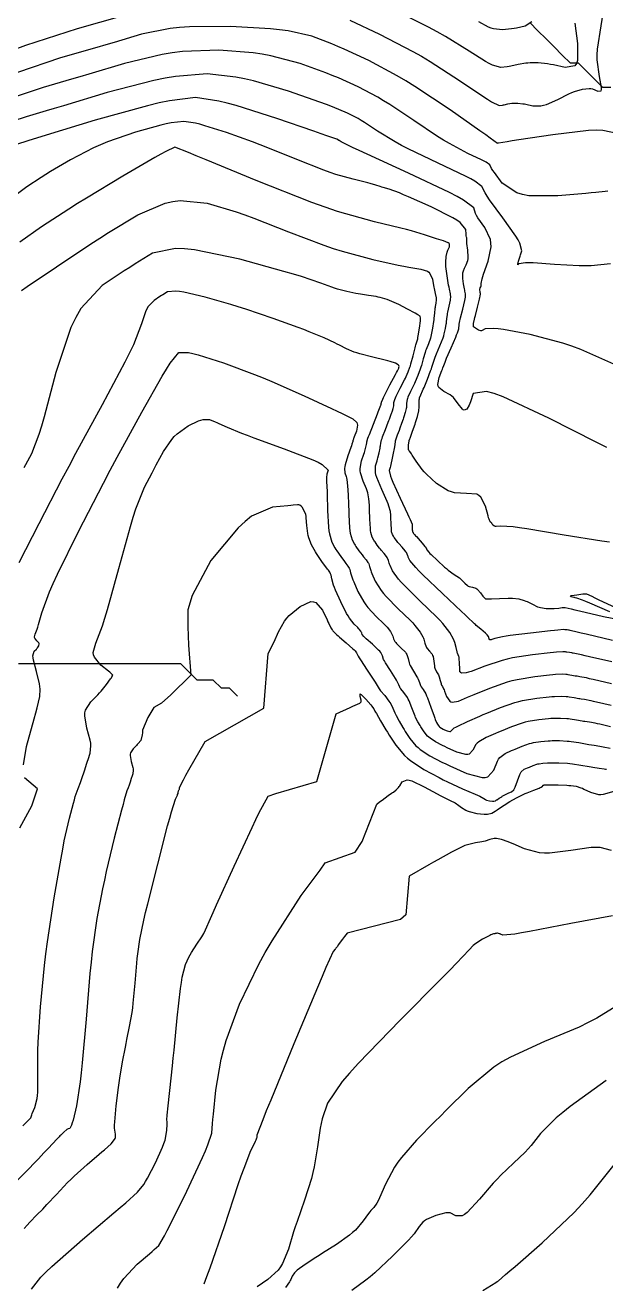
# Model space of a CAD drawing. Header units: metres. Extents: x 837475 to 838479, y 1189012 to 1191015.
# Drawn here: x 837881.8 to 837953.3, y 1190619.5 to 1190774.6 of the extents above; entities that cross this region are included whole.
import ezdxf

# ---------------------------------------------------------------- set-up
doc = ezdxf.new("R2010")
doc.units = ezdxf.units.M
doc.header["$LTSCALE"] = 0.3
for name, color, linetype in [('COTAS 10', 1, 'Continuous'), ('COTAS INT', 252, 'Continuous'), ('DRENAJE', 5, 'Continuous')]:
    doc.layers.add(name, color=color, linetype=linetype)

msp = doc.modelspace()

# ---------------------------------------------------------------- linework, layer by layer
at = {"layer": 'COTAS 10'}
for points, elevation in [([(837954.939, 1190761.212), (837952.965, 1190761.619), (837952.141, 1190761.628), (837951.197, 1190761.591), (837946.79, 1190761.083), (837942.607, 1190760.435), (837941.804, 1190760.311), (837941.157, 1190760.21), (837940.104, 1190760.045), (837940.066, 1190760.036), (837940.058, 1190760.034), (837940.037, 1190760.027), (837940.03, 1190760.024), (837940.028, 1190760.023), (837940.022, 1190760.023), (837940.017, 1190760.024), (837940.015, 1190760.024), (837940.012, 1190760.025), (837940.009, 1190760.025), (837940.006, 1190760.024), (837940.003, 1190760.024), (837940.001, 1190760.023), (837939.101, 1190760.654), (837938.534, 1190761.052), (837937.83, 1190761.546), (837934.138, 1190764.137), (837929.813, 1190767.032), (837928.708, 1190767.718), (837927.644, 1190768.354), (837924.139, 1190770.232), (837921.088, 1190771.632), (837920.31, 1190771.966), (837919.561, 1190772.277), (837917.101, 1190773.207), (837914.186, 1190773.865), (837913.151, 1190774.004), (837912.017, 1190774.125), (837907.101, 1190774.406), (837902.039, 1190774.359), (837900.813, 1190774.272), (837899.664, 1190774.153), (837896.152, 1190773.458), (837892.785, 1190772.461), (837891.728, 1190772.152), (837890.617, 1190771.829), (837886.152, 1190770.541), (837880.852, 1190768.758)], 1680), ([(837953.795, 1190710.905), (837952.829, 1190711.017), (837948.189, 1190711.753), (837943.615, 1190712.532), (837942.689, 1190712.671), (837941.912, 1190712.778), (837940.338, 1190712.886), (837939.828, 1190712.839), (837939.722, 1190712.847), (837939.63, 1190712.864), (837939.426, 1190713.003), (837939.328, 1190713.171), (837939.304, 1190713.206), (837939.282, 1190713.237), (837939.211, 1190713.308), (837939.151, 1190713.348), (837939.119, 1190713.37), (837939.064, 1190713.41), (837938.949, 1190713.728), (837938.895, 1190713.914), (837938.832, 1190714.142), (837938.527, 1190715.323), (837937.942, 1190716.454), (837937.703, 1190716.652), (837937.431, 1190716.799), (837936.167, 1190716.911), (837934.702, 1190716.969), (837934.302, 1190717.082), (837933.905, 1190717.236), (837932.491, 1190718.144), (837931.254, 1190719.278), (837930.967, 1190719.575), (837930.705, 1190719.866), (837929.96, 1190720.855), (837929.481, 1190721.62), (837929.386, 1190721.768), (837929.307, 1190721.889), (837929.157, 1190722.099), (837929.113, 1190722.132), (837929.101, 1190722.143), (837929.088, 1190722.153), (837929.045, 1190722.197), (837929.018, 1190722.318), (837929.016, 1190722.379), (837929.017, 1190722.45), (837929.039, 1190722.805), (837929.075, 1190723.161), (837929.083, 1190723.233), (837929.091, 1190723.295), (837929.116, 1190723.421), (837929.186, 1190723.612), (837929.224, 1190723.714), (837929.269, 1190723.838), (837929.495, 1190724.461), (837929.759, 1190725.217), (837929.828, 1190725.425), (837929.895, 1190725.631), (837930.12, 1190726.37), (837930.284, 1190727.06), (837930.312, 1190727.235), (837930.333, 1190727.403), (837930.346, 1190727.956), (837930.351, 1190728.43), (837930.367, 1190728.55), (837930.39, 1190728.664), (837930.525, 1190729.034), (837930.759, 1190729.534), (837930.844, 1190729.73), (837930.938, 1190729.952), (837931.349, 1190730.961), (837931.749, 1190731.998), (837931.836, 1190732.236), (837931.912, 1190732.454), (837932.102, 1190733.067), (837932.295, 1190733.666), (837932.374, 1190733.875), (837932.463, 1190734.103), (837932.876, 1190735.085), (837933.281, 1190736.084), (837933.365, 1190736.323), (837933.437, 1190736.546), (837933.598, 1190737.219), (837933.67, 1190737.751), (837933.687, 1190737.886), (837933.702, 1190738.015), (837933.746, 1190738.439), (837933.814, 1190738.909), (837933.845, 1190739.068), (837933.881, 1190739.239), (837934.052, 1190739.962), (837934.197, 1190740.687), (837934.216, 1190740.86), (837934.225, 1190741.02), (837934.182, 1190741.498), (837934.057, 1190742.076), (837934.015, 1190742.299), (837933.969, 1190742.55), (837933.778, 1190743.683), (837933.629, 1190744.849), (837933.611, 1190745.12), (837933.602, 1190745.368), (837933.65, 1190746.079), (837933.783, 1190746.604), (837933.826, 1190746.735), (837933.873, 1190746.861), (837934.066, 1190747.264), (837934.082, 1190747.598), (837934.017, 1190747.68), (837933.921, 1190747.758), (837933.325, 1190748.001), (837932.484, 1190748.248), (837932.234, 1190748.329), (837931.977, 1190748.415), (837930.986, 1190748.769), (837929.41, 1190749.245), (837928.784, 1190749.409), (837928.075, 1190749.586), (837924.83, 1190750.338), (837920.294, 1190751.633), (837918.772, 1190752.152), (837917.135, 1190752.741), (837910.259, 1190755.447), (837904.084, 1190757.999), (837902.888, 1190758.491), (837901.916, 1190758.889), (837900.259, 1190759.552), (837899.15, 1190759.037), (837898.523, 1190758.693), (837897.756, 1190758.262), (837893.831, 1190755.979), (837889.359, 1190753.287), (837888.247, 1190752.598), (837887.19, 1190751.933), (837883.831, 1190749.738), (837881.139, 1190747.832)], 1690), ([(837881.511, 1190639.004), (837881.9, 1190639.363), (837882.507, 1190639.982), (837882.57, 1190640.235), (837882.615, 1190640.361), (837882.672, 1190640.513), (837882.978, 1190641.267), (837883.268, 1190642.379), (837883.315, 1190642.756), (837883.348, 1190643.164), (837883.348, 1190644.885), (837883.345, 1190647.399), (837883.376, 1190648.305), (837883.421, 1190649.303), (837883.7, 1190653.667), (837884.179, 1190658.742), (837884.351, 1190660.188), (837884.54, 1190661.652), (837885.361, 1190667.085), (837886.218, 1190671.967), (837886.428, 1190673.082), (837886.627, 1190674.096), (837887.25, 1190676.902), (837887.746, 1190678.762), (837887.865, 1190679.178), (837887.976, 1190679.552), (837888.312, 1190680.543), (837888.607, 1190681.31), (837888.692, 1190681.542), (837888.779, 1190681.783), (837889.104, 1190682.723), (837889.419, 1190683.666), (837889.499, 1190683.908), (837889.576, 1190684.142), (837889.828, 1190684.918), (837889.906, 1190685.829), (837889.872, 1190686.148), (837889.815, 1190686.495), (837889.408, 1190687.989), (837889.139, 1190689.51), (837889.167, 1190689.874), (837889.24, 1190690.215), (837889.877, 1190691.239), (837890.744, 1190692.093), (837890.961, 1190692.326), (837891.169, 1190692.558), (837891.84, 1190693.382), (837892.327, 1190694.05), (837892.419, 1190694.183), (837892.493, 1190694.294), (837892.604, 1190694.508), (837892.371, 1190694.743), (837892.228, 1190694.867), (837892.051, 1190695.016), (837891.127, 1190695.768), (837890.333, 1190696.741), (837890.238, 1190697.03), (837890.196, 1190697.327), (837890.497, 1190698.47), (837891.327, 1190700.608), (837891.62, 1190701.532), (837891.94, 1190702.6), (837893.322, 1190707.657), (837894.759, 1190712.838), (837895.113, 1190713.985), (837895.448, 1190715.007), (837896.502, 1190717.657), (837897.428, 1190719.452), (837897.683, 1190719.935), (837897.936, 1190720.412), (837898.846, 1190722.082), (837899.859, 1190723.554), (837900.178, 1190723.906), (837900.514, 1190724.233), (837901.868, 1190725.211), (837903.162, 1190725.829), (837903.46, 1190725.929), (837903.733, 1190725.998), (837904.501, 1190725.989), (837905.201, 1190725.72), (837905.43, 1190725.624), (837905.675, 1190725.519), (837906.688, 1190725.062), (837908.445, 1190724.34), (837909.159, 1190724.067), (837909.971, 1190723.763), (837913.726, 1190722.403), (837917.228, 1190721.047), (837917.881, 1190720.746), (837918.396, 1190720.477), (837919.111, 1190719.775), (837918.974, 1190719.281), (837918.952, 1190719.144), (837918.936, 1190719.006), (837918.935, 1190718.509), (837918.98, 1190717.64), (837918.993, 1190717.268), (837919.007, 1190716.84), (837919.057, 1190714.818), (837919.169, 1190712.76), (837919.221, 1190712.308), (837919.282, 1190711.907), (837919.579, 1190710.885), (837919.964, 1190710.195), (837920.082, 1190710.003), (837920.203, 1190709.811), (837920.681, 1190709.115), (837921.125, 1190708.514), (837921.226, 1190708.381), (837921.317, 1190708.263), (837921.564, 1190707.96), (837921.727, 1190707.707), (837921.764, 1190707.621), (837921.799, 1190707.527), (837921.895, 1190707.132), (837922.08, 1190706.511), (837922.17, 1190706.275), (837922.277, 1190706.012), (837922.801, 1190704.833), (837923.532, 1190703.534), (837923.768, 1190703.196), (837924.019, 1190702.867), (837925.049, 1190701.754), (837926.003, 1190700.827), (837926.206, 1190700.615), (837926.383, 1190700.422), (837926.804, 1190699.886), (837927.013, 1190699.499), (837927.058, 1190699.401), (837927.096, 1190699.305), (837927.185, 1190698.991), (837927.355, 1190698.647), (837927.445, 1190698.532), (837927.553, 1190698.409), (837928.098, 1190697.897), (837928.637, 1190697.349), (837928.741, 1190697.205), (837928.826, 1190697.063), (837928.971, 1190696.576), (837929.085, 1190696.05), (837929.151, 1190695.885), (837929.231, 1190695.71), (837929.642, 1190695.007), (837930.063, 1190694.328), (837930.149, 1190694.169), (837930.222, 1190694.022), (837930.377, 1190693.595), (837930.489, 1190693.253), (837930.535, 1190693.159), (837930.587, 1190693.066), (837930.831, 1190692.733), (837931.152, 1190692.2), (837931.253, 1190691.981), (837931.359, 1190691.732), (837931.788, 1190690.571), (837932.173, 1190689.452), (837932.253, 1190689.228), (837932.321, 1190689.042), (837932.467, 1190688.679), (837932.542, 1190688.554), (837932.565, 1190688.518), (837932.588, 1190688.481), (837932.679, 1190688.34), (837932.798, 1190688.199), (837932.839, 1190688.162), (837932.882, 1190688.126), (837933.069, 1190688.003), (837933.307, 1190687.878), (837933.383, 1190687.841), (837933.465, 1190687.803), (837933.796, 1190687.656), (837934.097, 1190687.572), (837934.16, 1190687.573), (837934.213, 1190687.586), (837934.329, 1190687.72), (837934.662, 1190688.012), (837934.851, 1190688.123), (837935.083, 1190688.249), (837936.272, 1190688.812), (837937.792, 1190689.474), (837938.232, 1190689.661), (837938.681, 1190689.85), (837940.37, 1190690.545), (837942.113, 1190691.152), (837942.595, 1190691.284), (837943.077, 1190691.402), (837944.815, 1190691.697), (837946.335, 1190691.851), (837946.679, 1190691.88), (837946.989, 1190691.901), (837947.834, 1190691.928), (837948.458, 1190691.893), (837948.63, 1190691.876), (837948.802, 1190691.856), (837949.418, 1190691.759), (837949.991, 1190691.655), (837950.135, 1190691.631), (837950.272, 1190691.608), (837950.718, 1190691.543), (837951.463, 1190691.401), (837951.79, 1190691.33), (837952.17, 1190691.245), (837953.976, 1190690.827)], 1700), ([(837954.017, 1190672.934), (837952.626, 1190673.278), (837952.113, 1190673.295), (837951.544, 1190673.276), (837949.031, 1190672.925), (837946.409, 1190672.602), (837945.771, 1190672.603), (837945.173, 1190672.642), (837943.331, 1190673.107), (837941.927, 1190673.723), (837941.605, 1190673.857), (837941.311, 1190673.975), (837940.489, 1190674.27), (837939.88, 1190674.386), (837939.72, 1190674.39), (837939.564, 1190674.384), (837939.033, 1190674.261), (837938.456, 1190674.08), (837938.271, 1190674.036), (837938.074, 1190673.996), (837937.272, 1190673.874), (837936.286, 1190673.635), (837935.974, 1190673.521), (837935.644, 1190673.385), (837934.311, 1190672.724), (837932.635, 1190671.783), (837932.089, 1190671.472), (837931.508, 1190671.139), (837929.113, 1190669.754), (837928.692, 1190664.985), (837928.054, 1190664.428), (837921.484, 1190662.745), (837921.154, 1190662.343), (837920.882, 1190662.006), (837920.378, 1190661.322), (837920.263, 1190661.106), (837920.237, 1190661.063), (837920.213, 1190661.028), (837920.147, 1190660.963), (837920.057, 1190660.877), (837920.017, 1190660.829), (837919.972, 1190660.77), (837919.758, 1190660.47), (837918.86, 1190658.502), (837918.383, 1190657.392), (837917.808, 1190656.036), (837914.907, 1190649.097), (837912.052, 1190642.181), (837911.505, 1190640.84), (837911.063, 1190639.748), (837910.35, 1190637.875), (837910.33, 1190637.667), (837910.326, 1190637.624), (837910.322, 1190637.587), (837910.316, 1190637.505), (837910.202, 1190637.236), (837910.13, 1190637.081), (837910.041, 1190636.892), (837909.575, 1190635.916), (837908.721, 1190633.752), (837908.386, 1190632.813), (837908.01, 1190631.727), (837906.297, 1190626.578), (837904.556, 1190621.474), (837904.16, 1190620.416), (837903.803, 1190619.511)], 1710)]:
    msp.add_lwpolyline(points, dxfattribs=dict(at, elevation=elevation))
at = {"layer": 'COTAS INT'}
for points, elevation in [([(837921.793, 1190775.189), (837925.449, 1190773.47), (837929.557, 1190771.353), (837930.639, 1190770.74), (837931.696, 1190770.115), (837935.313, 1190767.763), (837938.167, 1190765.817), (837938.743, 1190765.448), (837939.228, 1190765.152), (837940.206, 1190764.7), (837940.596, 1190764.744), (837940.71, 1190764.762), (837940.826, 1190764.782), (837941.265, 1190764.876), (837941.733, 1190764.958), (837941.867, 1190764.971), (837942.003, 1190764.979), (837942.509, 1190764.975), (837943.103, 1190764.906), (837943.294, 1190764.875), (837943.496, 1190764.837), (837944.323, 1190764.657), (837945.344, 1190764.643), (837945.669, 1190764.71), (837946.012, 1190764.809), (837947.406, 1190765.423), (837948.792, 1190766.117), (837949.131, 1190766.265), (837949.451, 1190766.395), (837950.443, 1190766.708), (837951.262, 1190766.785), (837951.472, 1190766.767), (837951.676, 1190766.731), (837952.352, 1190766.46), (837952.764, 1190766.5), (837952.801, 1190766.661), (837952.804, 1190766.888), (837952.538, 1190768.247), (837952.275, 1190770.288), (837952.281, 1190770.944), (837952.321, 1190771.64), (837952.749, 1190774.481), (837953.217, 1190777.378)], 1678), ([(837949.494, 1190774.82), (837949.849, 1190772.32), (837949.838, 1190770.23), (837949.701, 1190769.863), (837949.507, 1190769.589), (837948.322, 1190769.363), (837946.864, 1190769.677), (837946.496, 1190769.743), (837946.144, 1190769.799), (837945.006, 1190769.925), (837943.995, 1190769.934), (837943.724, 1190769.917), (837943.457, 1190769.891), (837942.524, 1190769.728), (837941.648, 1190769.541), (837941.416, 1190769.5), (837941.19, 1190769.464), (837940.411, 1190769.376), (837939.355, 1190769.65), (837938.953, 1190769.843), (837938.504, 1190770.087), (837936.487, 1190771.389), (837933.58, 1190773.198), (837932.57, 1190773.761), (837931.47, 1190774.351), (837926.758, 1190776.708)], 1676), ([(837880.124, 1190771.47), (837881.868, 1190772.109), (837888.266, 1190774.164), (837893.739, 1190775.736)], 1678), ([(837937.661, 1190775.015), (837938.841, 1190774.357), (837939.162, 1190774.239), (837939.481, 1190774.148), (837940.616, 1190774.052), (837941.723, 1190774.17), (837942.025, 1190774.215), (837942.326, 1190774.264), (837943.394, 1190774.486), (837944.212, 1190775.022)], 1674), ([(837953.587, 1190754.129), (837953.244, 1190754.094), (837952.113, 1190753.977), (837951.539, 1190753.923), (837950.851, 1190753.86), (837947.424, 1190753.553), (837943.838, 1190753.569), (837943.051, 1190753.709), (837942.352, 1190753.908), (837940.568, 1190755.116), (837939.599, 1190756.429), (837939.414, 1190756.694), (837939.264, 1190756.916), (837939.022, 1190757.364), (837938.607, 1190757.685), (837938.349, 1190757.828), (837938.028, 1190757.994), (837936.352, 1190758.79), (837934.061, 1190759.984), (837933.353, 1190760.402), (837932.613, 1190760.858), (837929.675, 1190762.82), (837926.711, 1190764.804), (837925.955, 1190765.274), (837925.227, 1190765.709), (837922.829, 1190766.994), (837920.382, 1190768.075), (837919.623, 1190768.381), (837918.828, 1190768.691), (837915.662, 1190769.836), (837912.061, 1190770.798), (837910.993, 1190770.993), (837909.893, 1190771.156), (837905.662, 1190771.487), (837901.182, 1190771.316), (837899.925, 1190771.163), (837898.661, 1190770.964), (837894.038, 1190769.863), (837889.664, 1190768.56), (837888.557, 1190768.234), (837887.495, 1190767.922), (837884.038, 1190766.919), (837880.559, 1190765.748)], 1682), ([(837953.886, 1190745.198), (837951.526, 1190744.943), (837950.797, 1190744.921), (837950.036, 1190744.921), (837947.013, 1190745.097), (837944.372, 1190745.3), (837943.851, 1190745.317), (837943.422, 1190745.316), (837942.632, 1190745.172), (837942.503, 1190745.065), (837942.491, 1190745.089), (837942.489, 1190745.135), (837942.568, 1190745.495), (837942.722, 1190746.004), (837942.767, 1190746.144), (837942.814, 1190746.284), (837942.996, 1190746.789), (837942.752, 1190747.719), (837942.531, 1190748.127), (837942.243, 1190748.601), (837940.649, 1190750.856), (837939.015, 1190753.08), (837938.701, 1190753.533), (837938.449, 1190753.916), (837938.038, 1190754.714), (837937.208, 1190755.359), (837936.69, 1190755.645), (837936.047, 1190755.979), (837932.685, 1190757.573), (837928.996, 1190759.334), (837928.147, 1190759.772), (837927.372, 1190760.189), (837925.196, 1190761.515), (837923.604, 1190762.58), (837923.198, 1190762.832), (837922.807, 1190763.066), (837921.519, 1190763.756), (837919.677, 1190764.518), (837918.936, 1190764.797), (837918.094, 1190765.105), (837914.223, 1190766.465), (837909.937, 1190767.731), (837908.835, 1190767.981), (837907.769, 1190768.187), (837904.223, 1190768.568), (837900.325, 1190768.274), (837899.037, 1190768.054), (837897.658, 1190767.775), (837891.924, 1190766.269), (837886.542, 1190764.659), (837885.386, 1190764.315), (837884.374, 1190764.015), (837881.924, 1190763.296), (837880.266, 1190762.739)], 1684), ([(837954.316, 1190732.828), (837950.252, 1190734.627), (837949.134, 1190735.041), (837948.019, 1190735.419), (837944.017, 1190736.48), (837940.742, 1190737.084), (837940.085, 1190737.174), (837939.536, 1190737.231), (837938.458, 1190737.157), (837938.107, 1190736.959), (837938.016, 1190736.937), (837937.929, 1190736.931), (837937.639, 1190737.027), (837937.397, 1190737.188), (837937.34, 1190737.222), (837937.287, 1190737.252), (837937.133, 1190737.319), (837937.043, 1190737.42), (837937.031, 1190737.47), (837937.025, 1190737.53), (837937.047, 1190737.829), (837937.155, 1190738.359), (837937.202, 1190738.565), (837937.257, 1190738.797), (837937.518, 1190739.848), (837937.765, 1190740.839), (837937.81, 1190741.032), (837937.847, 1190741.191), (837937.896, 1190741.474), (837937.879, 1190741.554), (837937.866, 1190741.619), (837937.84, 1190741.775), (837937.82, 1190741.936), (837937.817, 1190741.973), (837937.816, 1190742.008), (837937.822, 1190742.106), (837937.847, 1190742.189), (837937.857, 1190742.214), (837937.869, 1190742.24), (837937.922, 1190742.341), (837937.966, 1190742.473), (837937.972, 1190742.518), (837937.975, 1190742.568), (837937.963, 1190742.779), (837938.078, 1190743.338), (837938.162, 1190743.607), (837938.267, 1190743.926), (837938.835, 1190745.489), (837939.205, 1190747.276), (837939.185, 1190747.735), (837939.114, 1190748.179), (837938.416, 1190749.656), (837937.574, 1190750.863), (837937.411, 1190751.137), (837937.279, 1190751.385), (837937.055, 1190752.064), (837935.808, 1190753.032), (837935.03, 1190753.462), (837934.065, 1190753.963), (837929.019, 1190756.357), (837923.932, 1190758.683), (837922.941, 1190759.141), (837922.131, 1190759.519), (837920.717, 1190760.209), (837920.497, 1190760.356), (837920.441, 1190760.391), (837920.387, 1190760.423), (837920.21, 1190760.518), (837918.971, 1190760.961), (837918.248, 1190761.212), (837917.361, 1190761.519), (837912.784, 1190763.093), (837907.813, 1190764.664), (837906.676, 1190764.97), (837905.644, 1190765.219), (837902.784, 1190765.649), (837899.565, 1190765.26), (837898.307, 1190764.993), (837896.89, 1190764.656), (837890.444, 1190762.865), (837884.383, 1190761.035), (837883.208, 1190760.675), (837882.251, 1190760.378), (837880.609, 1190759.835)], 1686), ([(837953.455, 1190722.561), (837952.208, 1190723.175), (837946.33, 1190726.153), (837940.668, 1190728.795), (837939.558, 1190729.198), (837938.645, 1190729.459), (837937, 1190729.214), (837936.663, 1190728.201), (837936.576, 1190727.977), (837936.491, 1190727.778), (837936.206, 1190727.266), (837935.882, 1190727.154), (837935.773, 1190727.208), (837935.655, 1190727.298), (837935.161, 1190727.93), (837934.552, 1190728.697), (837934.362, 1190728.873), (837934.164, 1190729.032), (837933.372, 1190729.474), (837932.766, 1190729.943), (837932.686, 1190730.12), (837932.642, 1190730.317), (837932.8, 1190731.196), (837933.131, 1190732.037), (837933.198, 1190732.21), (837933.253, 1190732.356), (837933.361, 1190732.668), (837933.524, 1190733.087), (837933.615, 1190733.302), (837933.724, 1190733.559), (837934.282, 1190734.845), (837934.841, 1190736.155), (837934.951, 1190736.428), (837935.041, 1190736.662), (837935.206, 1190737.182), (837935.24, 1190737.432), (837935.248, 1190737.495), (837935.255, 1190737.556), (837935.276, 1190737.755), (837935.352, 1190738.148), (837935.394, 1190738.331), (837935.445, 1190738.546), (837935.706, 1190739.592), (837935.951, 1190740.647), (837935.993, 1190740.868), (837936.024, 1190741.058), (837936.039, 1190741.486), (837935.968, 1190741.815), (837935.944, 1190741.942), (837935.918, 1190742.084), (837935.809, 1190742.729), (837935.724, 1190743.392), (837935.714, 1190743.547), (837935.709, 1190743.688), (837935.736, 1190744.092), (837935.838, 1190744.436), (837935.88, 1190744.54), (837935.927, 1190744.647), (837936.146, 1190745.063), (837936.329, 1190745.606), (837936.353, 1190745.794), (837936.366, 1190745.998), (837936.316, 1190746.868), (837936.223, 1190747.672), (837936.209, 1190747.833), (837936.199, 1190747.969), (837936.205, 1190748.239), (837936.224, 1190748.332), (837936.223, 1190748.356), (837936.219, 1190748.379), (837936.183, 1190748.456), (837936.133, 1190748.647), (837936.12, 1190748.741), (837936.109, 1190748.854), (837936.072, 1190749.414), (837935.401, 1190750.254), (837934.989, 1190750.543), (837934.48, 1190750.857), (837931.826, 1190752.194), (837929.025, 1190753.441), (837928.423, 1190753.697), (837927.897, 1190753.914), (837926.622, 1190754.377), (837925.899, 1190754.581), (837925.72, 1190754.636), (837925.55, 1190754.689), (837925.015, 1190754.873), (837924.296, 1190755.09), (837924.01, 1190755.165), (837923.687, 1190755.246), (837922.205, 1190755.589), (837920.091, 1190756.198), (837919.368, 1190756.447), (837918.586, 1190756.73), (837915.268, 1190758.04), (837911.686, 1190759.481), (837910.738, 1190759.846), (837909.809, 1190760.197), (837906.613, 1190761.345), (837903.936, 1190762.199), (837903.335, 1190762.364), (837902.794, 1190762.499), (837901.345, 1190762.729), (837899.79, 1190762.542), (837899.182, 1190762.413), (837898.497, 1190762.25), (837895.383, 1190761.384), (837891.956, 1190760.206), (837891.074, 1190759.846), (837890.221, 1190759.473), (837887.381, 1190758.002), (837884.943, 1190756.535), (837884.343, 1190756.164), (837883.776, 1190755.808), (837881.998, 1190754.648), (837880.221, 1190753.294)], 1688), ([(837881.353, 1190741.885), (837882.058, 1190742.37), (837885.665, 1190744.828), (837889.897, 1190747.641), (837890.997, 1190748.35), (837892.065, 1190749.029), (837895.665, 1190751.231), (837899.046, 1190752.668), (837899.977, 1190752.866), (837900.906, 1190752.976), (837904.243, 1190752.652), (837907.798, 1190751.57), (837908.865, 1190751.202), (837909.967, 1190750.806), (837914.243, 1190749.129), (837918.582, 1190747.469), (837919.723, 1190747.082), (837920.839, 1190746.727), (837924.65, 1190745.711), (837927.77, 1190745.036), (837928.449, 1190744.897), (837929.048, 1190744.779), (837930.545, 1190744.524), (837931.356, 1190744.265), (837931.522, 1190744.144), (837931.663, 1190744.001), (837931.963, 1190743.306), (837932.1, 1190742.522), (837932.139, 1190742.324), (837932.179, 1190742.133), (837932.325, 1190741.511), (837932.426, 1190740.983), (837932.438, 1190740.851), (837932.443, 1190740.727), (837932.399, 1190740.332), (837932.317, 1190739.932), (837932.296, 1190739.804), (837932.277, 1190739.67), (837932.216, 1190739.123), (837932.149, 1190738.475), (837932.125, 1190738.276), (837932.1, 1190738.07), (837931.989, 1190737.255), (837931.833, 1190736.431), (837931.779, 1190736.218), (837931.721, 1190736.012), (837931.469, 1190735.324), (837931.202, 1190734.647), (837931.132, 1190734.448), (837931.066, 1190734.244), (837930.843, 1190733.466), (837930.614, 1190732.659), (837930.543, 1190732.437), (837930.469, 1190732.215), (837930.175, 1190731.421), (837929.843, 1190730.638), (837929.746, 1190730.423), (837929.646, 1190730.21), (837929.265, 1190729.449), (837928.95, 1190728.771), (837928.893, 1190728.61), (837928.848, 1190728.46), (837928.791, 1190728.018), (837928.782, 1190727.62), (837928.767, 1190727.499), (837928.747, 1190727.372), (837928.629, 1190726.876), (837928.466, 1190726.343), (837928.418, 1190726.194), (837928.368, 1190726.045), (837928.178, 1190725.5), (837927.975, 1190724.95), (837927.859, 1190724.646), (837927.644, 1190724.095), (837927.462, 1190723.578), (837927.424, 1190723.447), (837927.392, 1190723.321), (837927.321, 1190722.907), (837927.256, 1190722.421), (837927.226, 1190722.249), (837927.192, 1190722.06), (837927.028, 1190721.242), (837926.851, 1190720.445), (837926.809, 1190720.27), (837926.77, 1190720.114), (837926.654, 1190719.714), (837926.799, 1190719.029), (837926.925, 1190718.693), (837927.088, 1190718.294), (837927.986, 1190716.325), (837928.904, 1190714.383), (837929.081, 1190714.001), (837929.223, 1190713.687), (837929.455, 1190713.114), (837929.466, 1190712.956), (837929.468, 1190712.903), (837929.471, 1190712.846), (837929.477, 1190712.606), (837929.49, 1190712.378), (837929.496, 1190712.328), (837929.502, 1190712.283), (837929.535, 1190712.169), (837929.578, 1190712.093), (837929.591, 1190712.071), (837929.605, 1190712.05), (837929.658, 1190711.973), (837929.815, 1190711.784), (837929.895, 1190711.693), (837929.99, 1190711.584), (837930.462, 1190711.05), (837930.924, 1190710.522), (837931.013, 1190710.417), (837931.085, 1190710.331), (837931.203, 1190710.168), (837931.222, 1190710.106), (837931.231, 1190710.082), (837931.241, 1190710.055), (837931.295, 1190709.936), (837931.531, 1190709.653), (837931.657, 1190709.523), (837931.809, 1190709.371), (837932.58, 1190708.636), (837933.473, 1190707.838), (837933.703, 1190707.646), (837933.926, 1190707.467), (837934.667, 1190706.927), (837935.285, 1190706.486), (837935.43, 1190706.37), (837935.563, 1190706.256), (837935.951, 1190705.866), (837936.288, 1190705.559), (837936.39, 1190705.498), (837936.495, 1190705.447), (837936.906, 1190705.347), (837937.322, 1190705.221), (837937.43, 1190705.153), (837937.536, 1190705.071), (837937.895, 1190704.655), (837938.198, 1190704.234), (837938.269, 1190704.149), (837938.334, 1190704.078), (837938.522, 1190703.934), (837938.875, 1190703.907), (837939.044, 1190703.909), (837939.244, 1190703.916), (837940.225, 1190703.977), (837941.309, 1190704.02), (837941.575, 1190704.015), (837941.825, 1190704.004), (837942.605, 1190703.903), (837943.278, 1190703.713), (837943.461, 1190703.645), (837943.642, 1190703.571), (837944.285, 1190703.249), (837944.929, 1190702.95), (837945.112, 1190702.89), (837945.296, 1190702.841), (837945.976, 1190702.748), (837946.635, 1190702.738), (837946.805, 1190702.741), (837946.971, 1190702.747), (837947.528, 1190702.789), (837947.954, 1190702.836), (837948.037, 1190702.845), (837948.105, 1190702.852), (837948.226, 1190702.864), (837948.248, 1190702.862), (837948.254, 1190702.862), (837948.26, 1190702.861), (837948.281, 1190702.858), (837948.311, 1190702.852), (837948.327, 1190702.85), (837949.056, 1190702.679), (837949.511, 1190702.572), (837950.076, 1190702.438), (837953.029, 1190701.741), (837955.385, 1190701.301)], 1692), ([(837954.134, 1190698.807), (837950.921, 1190699.564), (837950.298, 1190699.71), (837949.791, 1190699.828), (837948.924, 1190700.023), (837948.801, 1190700.041), (837948.763, 1190700.048), (837948.724, 1190700.054), (837948.565, 1190700.083), (837948.395, 1190700.11), (837948.348, 1190700.115), (837948.3, 1190700.12), (837948.128, 1190700.13), (837947.399, 1190700.067), (837947.001, 1190700.025), (837946.518, 1190699.974), (837944.064, 1190699.702), (837941.557, 1190699.395), (837941.04, 1190699.321), (837940.601, 1190699.251), (837939.654, 1190699.04), (837939.289, 1190698.901), (837939.215, 1190698.878), (837939.154, 1190698.86), (837939.035, 1190698.85), (837938.998, 1190698.893), (837938.988, 1190698.908), (837938.979, 1190698.926), (837938.951, 1190699.002), (837938.921, 1190699.098), (837938.912, 1190699.127), (837938.903, 1190699.158), (837938.864, 1190699.282), (837938.695, 1190699.5), (837938.604, 1190699.591), (837938.493, 1190699.694), (837937.929, 1190700.179), (837937.367, 1190700.65), (837937.256, 1190700.745), (837937.165, 1190700.825), (837936.998, 1190700.989), (837936.391, 1190701.58), (837936.021, 1190701.929), (837935.565, 1190702.359), (837933.191, 1190704.584), (837930.785, 1190706.882), (837930.308, 1190707.358), (837929.913, 1190707.766), (837929.171, 1190708.66), (837929, 1190709.045), (837928.966, 1190709.13), (837928.936, 1190709.207), (837928.876, 1190709.409), (837928.763, 1190709.63), (837928.701, 1190709.718), (837928.625, 1190709.818), (837928.237, 1190710.277), (837927.821, 1190710.754), (837927.728, 1190710.865), (837927.643, 1190710.966), (837927.414, 1190711.258), (837927.254, 1190711.49), (837927.214, 1190711.554), (837927.175, 1190711.618), (837927.046, 1190711.848), (837926.947, 1190712.189), (837926.927, 1190712.323), (837926.91, 1190712.473), (837926.872, 1190713.159), (837926.852, 1190713.878), (837926.845, 1190714.049), (837926.837, 1190714.209), (837926.806, 1190714.683), (837926.619, 1190715.335), (837926.513, 1190715.607), (837926.383, 1190715.917), (837925.72, 1190717.367), (837925.106, 1190718.858), (837925.007, 1190719.195), (837924.94, 1190719.499), (837924.953, 1190720.32), (837925.154, 1190720.934), (837925.204, 1190721.107), (837925.252, 1190721.282), (837925.405, 1190721.922), (837925.52, 1190722.496), (837925.544, 1190722.628), (837925.564, 1190722.749), (837925.611, 1190723.09), (837925.711, 1190723.51), (837925.767, 1190723.68), (837925.833, 1190723.874), (837926.173, 1190724.77), (837926.532, 1190725.679), (837926.611, 1190725.882), (837926.681, 1190726.063), (837926.861, 1190726.539), (837926.978, 1190726.872), (837927.008, 1190726.964), (837927.037, 1190727.055), (837927.137, 1190727.381), (837927.209, 1190727.685), (837927.222, 1190727.763), (837927.231, 1190727.837), (837927.236, 1190728.081), (837927.344, 1190728.491), (837927.418, 1190728.67), (837927.511, 1190728.877), (837928.004, 1190729.864), (837928.533, 1190730.886), (837928.648, 1190731.116), (837928.749, 1190731.323), (837929, 1190731.88), (837929.189, 1190732.433), (837929.25, 1190732.637), (837929.315, 1190732.863), (837929.584, 1190733.865), (837929.836, 1190734.823), (837929.891, 1190735.022), (837929.94, 1190735.192), (837930.063, 1190735.564), (837930.159, 1190735.935), (837930.192, 1190736.103), (837930.227, 1190736.301), (837930.374, 1190737.251), (837930.49, 1190738.174), (837930.505, 1190738.354), (837930.513, 1190738.5), (837930.48, 1190738.755), (837930.189, 1190738.911), (837929.848, 1190739.097), (837928.906, 1190739.611), (837927.82, 1190740.172), (837927.543, 1190740.304), (837927.276, 1190740.425), (837926.397, 1190740.775), (837925.552, 1190741.025), (837925.307, 1190741.083), (837925.057, 1190741.137), (837924.112, 1190741.288), (837923.106, 1190741.433), (837922.818, 1190741.482), (837922.525, 1190741.535), (837921.432, 1190741.759), (837920.258, 1190742.072), (837919.915, 1190742.181), (837919.563, 1190742.3), (837918.227, 1190742.811), (837915.849, 1190743.612), (837914.841, 1190743.914), (837913.681, 1190744.25), (837908.227, 1190745.753), (837902.662, 1190746.916), (837901.431, 1190747.038), (837900.335, 1190747.074), (837897.498, 1190746.482), (837895.356, 1190745.168), (837894.699, 1190744.748), (837894.014, 1190744.305), (837891.307, 1190742.502), (837888.673, 1190739.665), (837888.033, 1190738.57), (837887.432, 1190737.34), (837885.587, 1190731.777), (837884.156, 1190726.326), (837883.816, 1190725.166), (837883.501, 1190724.157), (837882.569, 1190721.777), (837881.827, 1190720.419), (837881.632, 1190720.054)], 1694), ([(837954.082, 1190696.147), (837951.337, 1190696.791), (837950.795, 1190696.916), (837950.348, 1190697.019), (837949.522, 1190697.196), (837949.292, 1190697.23), (837949.221, 1190697.242), (837949.146, 1190697.255), (837948.85, 1190697.309), (837948.531, 1190697.359), (837948.442, 1190697.369), (837948.353, 1190697.378), (837948.03, 1190697.396), (837947.263, 1190697.345), (837946.894, 1190697.31), (837946.457, 1190697.266), (837944.314, 1190697.034), (837941.838, 1190696.639), (837941.19, 1190696.493), (837940.559, 1190696.33), (837938.419, 1190695.611), (837936.748, 1190694.977), (837936.414, 1190694.869), (837936.135, 1190694.79), (837935.589, 1190694.745), (837935.44, 1190694.864), (837935.412, 1190694.888), (837935.388, 1190694.908), (837935.349, 1190694.948), (837935.34, 1190695.111), (837935.335, 1190695.208), (837935.33, 1190695.329), (837935.305, 1190695.955), (837935.263, 1190696.593), (837935.248, 1190696.721), (837935.231, 1190696.829), (837935.154, 1190697.041), (837935.063, 1190697.219), (837935.037, 1190697.305), (837935.01, 1190697.407), (837934.91, 1190697.906), (837934.726, 1190698.558), (837934.646, 1190698.756), (837934.555, 1190698.961), (837934.12, 1190699.764), (837933.247, 1190700.877), (837932.88, 1190701.277), (837932.457, 1190701.717), (837930.477, 1190703.64), (837928.53, 1190705.543), (837928.128, 1190705.971), (837927.786, 1190706.355), (837927.048, 1190707.385), (837926.759, 1190708.034), (837926.7, 1190708.179), (837926.651, 1190708.308), (837926.549, 1190708.65), (837926.442, 1190708.929), (837926.388, 1190709.019), (837926.325, 1190709.114), (837926.013, 1190709.505), (837925.653, 1190709.923), (837925.56, 1190710.037), (837925.47, 1190710.149), (837925.17, 1190710.544), (837924.904, 1190710.931), (837924.836, 1190711.037), (837924.771, 1190711.144), (837924.557, 1190711.527), (837924.392, 1190712.095), (837924.358, 1190712.318), (837924.33, 1190712.569), (837924.267, 1190713.712), (837924.233, 1190714.91), (837924.221, 1190715.196), (837924.209, 1190715.461), (837924.157, 1190716.252), (837924.015, 1190716.984), (837923.945, 1190717.212), (837923.862, 1190717.452), (837923.455, 1190718.41), (837923.124, 1190719.423), (837923.089, 1190719.697), (837923.08, 1190719.968), (837923.253, 1190720.926), (837923.538, 1190721.755), (837923.599, 1190721.945), (837923.652, 1190722.118), (837923.781, 1190722.602), (837923.847, 1190722.932), (837923.861, 1190723.008), (837923.873, 1190723.077), (837923.9, 1190723.273), (837924.031, 1190723.699), (837924.109, 1190723.914), (837924.205, 1190724.17), (837924.702, 1190725.444), (837925.205, 1190726.713), (837925.305, 1190726.965), (837925.388, 1190727.175), (837925.544, 1190727.577), (837925.587, 1190727.7), (837925.598, 1190727.734), (837925.609, 1190727.767), (837925.645, 1190727.887), (837925.672, 1190727.998), (837925.676, 1190728.027), (837925.68, 1190728.054), (837925.682, 1190728.144), (837925.841, 1190728.521), (837925.943, 1190728.73), (837926.071, 1190728.984), (837926.744, 1190730.279), (837927.42, 1190731.562), (837927.549, 1190731.809), (837927.654, 1190732.009), (837927.826, 1190732.34), (837927.841, 1190732.385), (837927.846, 1190732.404), (837927.852, 1190732.426), (837927.88, 1190732.532), (837927.83, 1190732.669), (837927.788, 1190732.711), (837927.733, 1190732.756), (837927.429, 1190732.931), (837926.767, 1190733.162), (837926.485, 1190733.241), (837926.161, 1190733.328), (837924.637, 1190733.695), (837923.045, 1190734.101), (837922.678, 1190734.211), (837922.343, 1190734.321), (837921.4, 1190734.709), (837920.529, 1190735.148), (837920.24, 1190735.289), (837919.929, 1190735.438), (837918.631, 1190736.049), (837916.798, 1190736.822), (837916.149, 1190737.074), (837915.44, 1190737.342), (837912.367, 1190738.449), (837908.967, 1190739.589), (837908.051, 1190739.878), (837907.146, 1190740.156), (837903.967, 1190741.064), (837901.366, 1190741.674), (837900.825, 1190741.763), (837900.361, 1190741.819), (837899.331, 1190741.733), (837898.758, 1190741.382), (837898.583, 1190741.27), (837898.399, 1190741.151), (837897.676, 1190740.669), (837896.971, 1190739.911), (837896.8, 1190739.618), (837896.639, 1190739.289), (837896.146, 1190737.801), (837895.14, 1190735.22), (837894.657, 1190734.202), (837894.085, 1190733.052), (837891.278, 1190727.801), (837888.021, 1190721.837), (837887.165, 1190720.237), (837886.329, 1190718.66), (837883.477, 1190713.148), (837881.034, 1190708.35)], 1696), ([(837881.595, 1190683.493), (837881.961, 1190685.729), (837882.907, 1190689.151), (837883.102, 1190689.868), (837883.268, 1190690.485), (837883.628, 1190691.879), (837883.663, 1190692.801), (837883.625, 1190693.121), (837883.567, 1190693.469), (837883.182, 1190694.959), (837882.823, 1190696.36), (837882.781, 1190696.652), (837882.764, 1190696.902), (837882.907, 1190697.458), (837883.18, 1190697.733), (837883.245, 1190697.805), (837883.305, 1190697.876), (837883.482, 1190698.117), (837883.531, 1190698.357), (837883.51, 1190698.427), (837883.475, 1190698.498), (837883.226, 1190698.765), (837882.985, 1190699.055), (837882.956, 1190699.14), (837882.942, 1190699.227), (837883.026, 1190699.559), (837883.265, 1190700.175), (837883.35, 1190700.442), (837883.442, 1190700.749), (837883.84, 1190702.207), (837884.808, 1190704.792), (837885.259, 1190705.811), (837885.79, 1190706.961), (837888.368, 1190712.207), (837891.447, 1190718.177), (837892.293, 1190719.783), (837893.137, 1190721.369), (837896.161, 1190726.925), (837898.69, 1190731.349), (837899.222, 1190732.22), (837899.68, 1190732.938), (837900.725, 1190734.256), (837901.917, 1190734.255), (837902.467, 1190734.142), (837903.113, 1190733.98), (837906.242, 1190732.986), (837910.046, 1190731.566), (837911.118, 1190731.134), (837912.198, 1190730.686), (837916.165, 1190728.929), (837919.531, 1190727.36), (837920.232, 1190727.029), (837920.833, 1190726.745), (837922.169, 1190726.093), (837922.653, 1190725.643), (837922.716, 1190725.485), (837922.75, 1190725.313), (837922.617, 1190724.572), (837922.349, 1190723.893), (837922.298, 1190723.76), (837922.257, 1190723.651), (837922.189, 1190723.456), (837922.182, 1190723.405), (837922.179, 1190723.387), (837922.158, 1190723.282), (837922.053, 1190722.955), (837921.994, 1190722.783), (837921.921, 1190722.575), (837921.552, 1190721.532), (837921.22, 1190720.438), (837921.172, 1190720.199), (837921.142, 1190719.987), (837921.189, 1190719.453), (837921.342, 1190718.986), (837921.377, 1190718.818), (837921.411, 1190718.632), (837921.508, 1190717.82), (837921.58, 1190716.713), (837921.598, 1190716.342), (837921.614, 1190715.942), (837921.662, 1190714.265), (837921.749, 1190712.664), (837921.79, 1190712.313), (837921.837, 1190712.001), (837922.068, 1190711.206), (837922.368, 1190710.669), (837922.459, 1190710.52), (837922.554, 1190710.371), (837922.925, 1190709.83), (837923.298, 1190709.331), (837923.393, 1190709.209), (837923.485, 1190709.093), (837923.788, 1190708.732), (837924.026, 1190708.411), (837924.076, 1190708.32), (837924.12, 1190708.228), (837924.222, 1190707.891), (837924.366, 1190707.41), (837924.435, 1190707.227), (837924.518, 1190707.023), (837924.925, 1190706.109), (837925.659, 1190704.945), (837925.948, 1190704.583), (837926.274, 1190704.205), (837927.763, 1190702.697), (837929.23, 1190701.272), (837929.543, 1190700.946), (837929.815, 1190700.65), (837930.462, 1190699.825), (837930.784, 1190699.23), (837930.852, 1190699.078), (837930.911, 1190698.932), (837931.047, 1190698.449), (837931.182, 1190698.027), (837931.241, 1190697.918), (837931.308, 1190697.814), (837931.626, 1190697.469), (837931.934, 1190697.085), (837931.995, 1190696.956), (837932.045, 1190696.818), (837932.139, 1190696.239), (837932.209, 1190695.649), (837932.243, 1190695.504), (837932.285, 1190695.367), (837932.492, 1190694.938), (837932.713, 1190694.544), (837932.763, 1190694.43), (837932.808, 1190694.312), (837932.931, 1190693.868), (837933.029, 1190693.47), (837933.058, 1190693.383), (837933.088, 1190693.305), (837933.203, 1190693.103), (837933.353, 1190692.832), (837933.406, 1190692.709), (837933.464, 1190692.566), (837933.711, 1190691.88), (837934.103, 1190691.296), (837934.252, 1190691.217), (837934.419, 1190691.175), (837935.165, 1190691.322), (837936.282, 1190691.801), (837936.681, 1190691.969), (837937.121, 1190692.151), (837939.034, 1190692.932), (837941.203, 1190693.687), (837941.803, 1190693.852), (837942.402, 1190693.998), (837944.565, 1190694.366), (837946.396, 1190694.559), (837946.786, 1190694.595), (837947.126, 1190694.623), (837947.932, 1190694.662), (837948.406, 1190694.635), (837948.536, 1190694.623), (837948.666, 1190694.608), (837949.134, 1190694.534), (837949.568, 1190694.455), (837949.678, 1190694.436), (837949.782, 1190694.419), (837950.12, 1190694.369), (837950.906, 1190694.21), (837951.293, 1190694.123), (837951.753, 1190694.018), (837954.029, 1190693.487)], 1698), ([(837953.924, 1190688.167), (837952.586, 1190688.472), (837952.288, 1190688.536), (837952.02, 1190688.591), (837951.315, 1190688.716), (837950.763, 1190688.797), (837950.592, 1190688.825), (837950.413, 1190688.855), (837949.702, 1190688.985), (837948.937, 1190689.105), (837948.724, 1190689.13), (837948.511, 1190689.15), (837947.736, 1190689.194), (837946.852, 1190689.18), (837946.571, 1190689.164), (837946.273, 1190689.144), (837945.065, 1190689.029), (837943.752, 1190688.805), (837943.387, 1190688.717), (837943.023, 1190688.617), (837941.706, 1190688.158), (837940.429, 1190687.632), (837940.09, 1190687.49), (837939.757, 1190687.348), (837938.609, 1190686.848), (837937.678, 1190686.307), (837937.483, 1190686.14), (837937.314, 1190685.966), (837936.932, 1190685.272), (837936.51, 1190684.785), (837936.317, 1190684.74), (837936.09, 1190684.735), (837934.995, 1190685.039), (837933.792, 1190685.573), (837933.498, 1190685.711), (837933.22, 1190685.846), (837932.355, 1190686.299), (837931.679, 1190686.746), (837931.519, 1190686.877), (837931.372, 1190687.012), (837930.941, 1190687.523), (837930.609, 1190688.036), (837930.524, 1190688.171), (837930.442, 1190688.303), (837930.17, 1190688.755), (837929.905, 1190689.286), (837929.828, 1190689.468), (837929.748, 1190689.665), (837929.443, 1190690.502), (837929.099, 1190691.356), (837928.994, 1190691.564), (837928.886, 1190691.759), (837928.46, 1190692.362), (837928.087, 1190692.827), (837928.012, 1190692.936), (837927.949, 1190693.036), (837927.823, 1190693.323), (837927.637, 1190693.731), (837927.536, 1190693.908), (837927.413, 1190694.112), (837926.791, 1190695.076), (837926.176, 1190696.053), (837926.058, 1190696.265), (837925.962, 1190696.452), (837925.804, 1190696.912), (837925.607, 1190697.307), (837925.488, 1190697.453), (837925.34, 1190697.614), (837924.57, 1190698.325), (837923.798, 1190699.004), (837923.649, 1190699.146), (837923.527, 1190699.266), (837923.322, 1190699.534), (837923.281, 1190699.679), (837923.263, 1190699.723), (837923.243, 1190699.769), (837923.146, 1190699.947), (837922.951, 1190700.195), (837922.87, 1190700.285), (837922.775, 1190700.383), (837922.334, 1190700.811), (837921.764, 1190701.528), (837921.588, 1190701.808), (837921.405, 1190702.124), (837920.678, 1190703.558), (837920.036, 1190705.002), (837919.905, 1190705.324), (837919.795, 1190705.612), (837919.569, 1190706.373), (837919.477, 1190706.827), (837919.452, 1190706.922), (837919.427, 1190707.003), (837919.34, 1190707.187), (837919.149, 1190707.433), (837919.059, 1190707.553), (837918.953, 1190707.696), (837918.437, 1190708.401), (837917.853, 1190709.251), (837917.704, 1190709.486), (837917.561, 1190709.72), (837917.09, 1190710.564), (837916.735, 1190711.443), (837916.666, 1190711.7), (837916.609, 1190711.962), (837916.505, 1190712.96), (837916.437, 1190713.879), (837916.402, 1190714.093), (837916.359, 1190714.288), (837916.149, 1190714.847), (837915.916, 1190715.213), (837915.859, 1190715.287), (837915.807, 1190715.349), (837915.646, 1190715.474), (837915.516, 1190715.508), (837915.483, 1190715.512), (837915.451, 1190715.514), (837915.344, 1190715.502), (837914.812, 1190715.442), (837914.512, 1190715.413), (837914.146, 1190715.379), (837912.273, 1190715.211), (837909.704, 1190714.081), (837908.9, 1190713.44), (837908.054, 1190712.656), (837904.665, 1190708.64), (837902.393, 1190704.332), (837901.837, 1190702.571), (837901.837, 1190700.531), (837901.929, 1190698.214), (837902.207, 1190694.506), (837899.74, 1190692.075), (837898.592, 1190691.076), (837897.665, 1190690.52), (837896.923, 1190689.314), (837896.245, 1190687.752), (837896.248, 1190687.43), (837896.234, 1190687.15), (837896.046, 1190686.484), (837895.721, 1190686.085), (837895.62, 1190685.972), (837895.515, 1190685.859), (837895.095, 1190685.446), (837894.787, 1190684.949), (837894.751, 1190684.785), (837894.737, 1190684.608), (837894.868, 1190683.871), (837895.065, 1190683.147), (837895.093, 1190682.979), (837895.109, 1190682.824), (837895.071, 1190682.383), (837894.949, 1190682.007), (837894.912, 1190681.894), (837894.873, 1190681.776), (837894.72, 1190681.319), (837894.563, 1190680.864), (837894.521, 1190680.747), (837894.48, 1190680.635), (837894.337, 1190680.263), (837894.015, 1190679.16), (837893.86, 1190678.587), (837893.678, 1190677.897), (837892.783, 1190674.439), (837891.799, 1190670.354), (837891.56, 1190669.269), (837891.336, 1190668.205), (837890.646, 1190664.527), (837890.077, 1190660.471), (837889.929, 1190659.167), (837889.786, 1190657.785), (837889.3, 1190652.14), (837888.839, 1190646.759), (837888.71, 1190645.543), (837888.581, 1190644.446), (837888.11, 1190641.473), (837887.7, 1190639.709), (837887.609, 1190639.375), (837887.528, 1190639.107), (837887.315, 1190638.695), (837887.11, 1190638.637), (837887.035, 1190638.593), (837886.951, 1190638.536), (837886.579, 1190638.226), (837886.187, 1190637.854), (837886.09, 1190637.758), (837885.999, 1190637.664), (837885.715, 1190637.349), (837884.678, 1190636.252), (837884.113, 1190635.665), (837883.428, 1190634.956), (837879.949, 1190631.37)], 1702), ([(837881.673, 1190626.344), (837882.052, 1190626.773), (837882.388, 1190627.148), (837883.247, 1190628.04), (837883.968, 1190628.751), (837884.218, 1190629.012), (837884.488, 1190629.299), (837885.645, 1190630.567), (837887.017, 1190632.011), (837887.424, 1190632.41), (837887.843, 1190632.808), (837889.452, 1190634.242), (837890.926, 1190635.503), (837891.259, 1190635.792), (837891.56, 1190636.055), (837892.377, 1190636.789), (837892.828, 1190637.314), (837892.898, 1190637.446), (837892.945, 1190637.572), (837892.916, 1190637.98), (837892.819, 1190638.738), (837892.824, 1190639.086), (837892.841, 1190639.493), (837893.017, 1190641.459), (837893.298, 1190643.722), (837893.382, 1190644.316), (837893.468, 1190644.897), (837893.804, 1190646.875), (837894.153, 1190648.69), (837894.247, 1190649.167), (837894.341, 1190649.633), (837894.673, 1190651.223), (837894.975, 1190652.968), (837895.05, 1190653.532), (837895.121, 1190654.13), (837895.345, 1190656.581), (837895.556, 1190659.036), (837895.619, 1190659.638), (837895.683, 1190660.205), (837895.931, 1190661.97), (837896.426, 1190664.331), (837896.646, 1190665.274), (837896.903, 1190666.342), (837898.131, 1190671.247), (837899.356, 1190675.953), (837899.61, 1190676.897), (837899.828, 1190677.685), (837900.31, 1190679.233), (837900.509, 1190679.666), (837900.549, 1190679.75), (837900.582, 1190679.819), (837900.648, 1190679.942), (837900.662, 1190679.97), (837900.663, 1190679.979), (837900.664, 1190679.989), (837900.655, 1190680.029), (837900.644, 1190680.075), (837900.643, 1190680.088), (837900.644, 1190680.101), (837900.652, 1190680.151), (837900.675, 1190680.211), (837900.684, 1190680.231), (837900.695, 1190680.252), (837900.746, 1190680.34), (837900.791, 1190680.45), (837900.799, 1190680.485), (837900.805, 1190680.522), (837900.807, 1190680.672), (837901.287, 1190681.638), (837901.593, 1190682.19), (837901.975, 1190682.865), (837903.981, 1190686.329), (837911.223, 1190690.451), (837911.747, 1190697.197), (837912.196, 1190698.041), (837912.331, 1190698.32), (837912.471, 1190698.62), (837913.013, 1190699.867), (837913.767, 1190701.185), (837914.04, 1190701.528), (837914.341, 1190701.863), (837915.66, 1190702.993), (837916.996, 1190703.574), (837917.308, 1190703.562), (837917.595, 1190703.475), (837918.422, 1190702.536), (837918.984, 1190701.334), (837919.104, 1190701.081), (837919.208, 1190700.863), (837919.457, 1190700.364), (837919.609, 1190700.111), (837919.653, 1190700.047), (837919.697, 1190699.987), (837919.861, 1190699.795), (837920.192, 1190699.49), (837920.341, 1190699.358), (837920.516, 1190699.206), (837921.353, 1190698.488), (837922.158, 1190697.78), (837922.312, 1190697.635), (837922.436, 1190697.511), (837922.636, 1190697.248), (837922.839, 1190696.853), (837922.965, 1190696.646), (837923.122, 1190696.397), (837923.941, 1190695.145), (837924.763, 1190693.895), (837924.922, 1190693.647), (837925.051, 1190693.441), (837925.269, 1190693.05), (837925.408, 1190692.818), (837925.488, 1190692.712), (837925.586, 1190692.589), (837926.088, 1190691.992), (837926.62, 1190691.318), (837926.736, 1190691.146), (837926.839, 1190690.98), (837927.098, 1190690.432), (837927.322, 1190689.878), (837927.402, 1190689.708), (837927.49, 1190689.531), (837927.874, 1190688.831), (837928.342, 1190688.051), (837928.484, 1190687.823), (837928.631, 1190687.59), (837929.203, 1190686.706), (837929.946, 1190685.824), (837930.2, 1190685.593), (837930.475, 1190685.366), (837931.642, 1190684.595), (837933.133, 1190683.814), (837933.612, 1190683.582), (837934.12, 1190683.343), (837936.195, 1190682.423), (837938.083, 1190681.897), (837938.474, 1190681.907), (837938.808, 1190681.985), (837939.536, 1190682.825), (837939.967, 1190683.919), (837940.114, 1190684.157), (837940.273, 1190684.366), (837940.945, 1190684.884), (837941.723, 1190685.223), (837941.948, 1190685.319), (837942.177, 1190685.415), (837943.042, 1190685.771), (837943.933, 1190686.081), (837944.18, 1190686.149), (837944.426, 1190686.209), (837945.316, 1190686.36), (837946.212, 1190686.436), (837946.463, 1190686.449), (837946.716, 1190686.458), (837947.638, 1190686.46), (837948.563, 1190686.408), (837948.818, 1190686.383), (837949.073, 1190686.354), (837949.987, 1190686.21), (837950.835, 1190686.056), (837951.049, 1190686.019), (837951.253, 1190685.986), (837951.913, 1190685.889), (837952.578, 1190685.782), (837952.785, 1190685.743), (837953.002, 1190685.7), (837953.871, 1190685.507)], 1704), ([(837953.836, 1190702.309), (837951.36, 1190703.37), (837950.873, 1190703.574), (837950.472, 1190703.74), (837949.74, 1190704.017), (837949.534, 1190704.056), (837949.463, 1190704.072), (837949.388, 1190704.09), (837949.069, 1190704.17), (837948.958, 1190704.268), (837949.014, 1190704.296), (837949.108, 1190704.324), (837949.758, 1190704.431), (837950.485, 1190704.516), (837950.626, 1190704.53), (837950.742, 1190704.54), (837950.945, 1190704.542), (837951.595, 1190704.231), (837951.992, 1190704.043), (837952.484, 1190703.811), (837955.047, 1190702.604)], 1692), ([(837882.573, 1190618.881), (837883.739, 1190620.353), (837884.358, 1190620.971), (837885.107, 1190621.68), (837888.881, 1190625.003), (837892.726, 1190628.279), (837893.518, 1190628.959), (837894.193, 1190629.54), (837895.648, 1190630.82), (837896.407, 1190631.764), (837896.642, 1190632.133), (837896.889, 1190632.549), (837897.874, 1190634.442), (837898.731, 1190636.392), (837898.898, 1190636.845), (837899.034, 1190637.259), (837899.271, 1190638.437), (837899.294, 1190639.201), (837899.295, 1190639.354), (837899.293, 1190639.481), (837899.268, 1190639.729), (837899.295, 1190640.334), (837899.327, 1190640.686), (837899.369, 1190641.118), (837899.608, 1190643.346), (837899.937, 1190646.392), (837900.036, 1190647.341), (837900.138, 1190648.335), (837900.535, 1190652.304), (837900.944, 1190655.907), (837901.054, 1190656.67), (837901.161, 1190657.332), (837901.538, 1190658.875), (837901.977, 1190659.795), (837902.126, 1190660.064), (837902.285, 1190660.338), (837902.956, 1190661.379), (837903.572, 1190662.306), (837903.698, 1190662.509), (837903.803, 1190662.688), (837904.021, 1190663.141), (837904.614, 1190664.527), (837904.957, 1190665.295), (837905.377, 1190666.229), (837907.538, 1190670.99), (837909.759, 1190675.773), (837910.216, 1190676.721), (837910.605, 1190677.506), (837911.72, 1190679.628), (837912.695, 1190679.942), (837917.739, 1190681.413), (837920.127, 1190689.747), (837921.824, 1190690.547), (837922.167, 1190690.705), (837922.456, 1190690.836), (837923.04, 1190691.079), (837923.184, 1190691.245), (837923.194, 1190691.327), (837923.191, 1190691.425), (837923.075, 1190691.908), (837923.061, 1190692.211), (837923.122, 1190692.195), (837923.211, 1190692.135), (837923.77, 1190691.56), (837924.373, 1190690.854), (837924.491, 1190690.713), (837924.587, 1190690.595), (837924.754, 1190690.363), (837924.896, 1190690.092), (837924.977, 1190689.948), (837925.075, 1190689.776), (837925.577, 1190688.907), (837926.242, 1190687.799), (837926.443, 1190687.476), (837926.652, 1190687.145), (837927.465, 1190685.89), (837928.52, 1190684.637), (837928.88, 1190684.308), (837929.271, 1190683.987), (837930.928, 1190682.891), (837932.785, 1190681.893), (837933.301, 1190681.633), (837933.819, 1190681.381), (837935.693, 1190680.531), (837937.236, 1190679.858), (837937.543, 1190679.717), (837937.799, 1190679.596), (837938.29, 1190679.322), (837938.494, 1190679.191), (837938.569, 1190679.159), (837938.651, 1190679.13), (837939.014, 1190679.041), (837939.374, 1190678.998), (837939.455, 1190678.997), (837939.528, 1190679), (837939.724, 1190679.052), (837939.882, 1190679.148), (837939.931, 1190679.179), (837939.982, 1190679.212), (837940.188, 1190679.349), (837940.43, 1190679.504), (837940.504, 1190679.549), (837940.581, 1190679.595), (837940.885, 1190679.767), (837941.208, 1190679.931), (837941.297, 1190679.972), (837941.386, 1190680.011), (837941.705, 1190680.136), (837942.012, 1190680.411), (837942.094, 1190680.545), (837942.173, 1190680.704), (837942.446, 1190681.488), (837942.734, 1190682.284), (837942.823, 1190682.451), (837942.915, 1190682.595), (837943.282, 1190682.92), (837943.688, 1190683.097), (837943.806, 1190683.147), (837943.926, 1190683.198), (837944.377, 1190683.384), (837944.843, 1190683.546), (837944.972, 1190683.582), (837945.101, 1190683.613), (837945.566, 1190683.692), (837946.151, 1190683.729), (837946.356, 1190683.734), (837946.579, 1190683.736), (837947.539, 1190683.726), (837948.616, 1190683.666), (837948.913, 1190683.637), (837949.208, 1190683.603), (837950.271, 1190683.436), (837951.258, 1190683.256), (837951.506, 1190683.214), (837951.743, 1190683.175), (837952.511, 1190683.062), (837953.135, 1190682.973), (837953.282, 1190682.95), (837953.419, 1190682.927)], 1706), ([(837881.132, 1190675.726), (837882.63, 1190678.432), (837883.32, 1190680.502), (837881.71, 1190681.883)], 1698), ([(837893.167, 1190618.993), (837893.55, 1190619.609), (837893.956, 1190620.187), (837895.62, 1190621.971), (837897.134, 1190623.261), (837897.447, 1190623.529), (837897.712, 1190623.758), (837898.286, 1190624.262), (837898.973, 1190625.443), (837899.312, 1190626.099), (837899.714, 1190626.897), (837901.7, 1190630.967), (837903.637, 1190635.103), (837904.009, 1190635.943), (837904.309, 1190636.651), (837904.799, 1190638.104), (837904.887, 1190639.277), (837904.934, 1190639.808), (837904.991, 1190640.428), (837905.278, 1190643.414), (837905.943, 1190647.207), (837906.238, 1190648.336), (837906.581, 1190649.5), (837908.222, 1190653.986), (837910.575, 1190658.905), (837911.367, 1190660.34), (837912.22, 1190661.808), (837915.807, 1190667.375), (837918.153, 1190670.482), (837918.775, 1190671.402), (837922.46, 1190672.699), (837923.304, 1190674.047), (837925.11, 1190678.64), (837925.457, 1190678.908), (837925.762, 1190679.141), (837926.508, 1190679.678), (837926.945, 1190679.969), (837927.054, 1190680.045), (837927.158, 1190680.12), (837927.493, 1190680.379), (837927.794, 1190680.685), (837927.876, 1190680.79), (837927.959, 1190680.903), (837928.255, 1190681.388), (837928.848, 1190681.623), (837929.118, 1190681.58), (837929.434, 1190681.489), (837930.955, 1190680.769), (837932.552, 1190679.885), (837932.915, 1190679.692), (837933.245, 1190679.52), (837934.15, 1190679.085), (837934.777, 1190678.776), (837934.931, 1190678.685), (837935.077, 1190678.59), (837935.533, 1190678.228), (837936.066, 1190677.885), (837936.261, 1190677.803), (837936.476, 1190677.726), (837937.423, 1190677.495), (837938.364, 1190677.381), (837938.576, 1190677.378), (837938.766, 1190677.387), (837939.278, 1190677.523), (837939.691, 1190677.773), (837939.819, 1190677.854), (837939.954, 1190677.941), (837940.492, 1190678.299), (837941.122, 1190678.705), (837941.316, 1190678.822), (837941.517, 1190678.942), (837942.312, 1190679.391), (837943.157, 1190679.821), (837943.39, 1190679.928), (837943.622, 1190680.03), (837944.456, 1190680.355), (837945.128, 1190680.606), (837945.259, 1190680.661), (837945.365, 1190680.709), (837945.546, 1190680.832), (837945.571, 1190680.901), (837945.578, 1190680.916), (837945.586, 1190680.928), (837945.618, 1190680.957), (837945.653, 1190680.972), (837945.664, 1190680.976), (837945.674, 1190680.981), (837945.713, 1190680.997), (837945.754, 1190681.011), (837945.776, 1190681.017), (837945.816, 1190681.023), (837946.09, 1190681.021), (837946.248, 1190681.018), (837946.442, 1190681.015), (837947.441, 1190680.992), (837948.533, 1190680.949), (837948.786, 1190680.933), (837949.017, 1190680.914), (837949.671, 1190680.83), (837950.255, 1190680.657), (837950.441, 1190680.582), (837950.639, 1190680.496), (837951.441, 1190680.091), (837952.421, 1190679.817), (837952.73, 1190679.814), (837953.056, 1190679.843), (837954.369, 1190680.212)], 1708), ([(837954.161, 1190664.89), (837949.033, 1190663.924), (837943.927, 1190662.94), (837942.927, 1190662.764), (837942.106, 1190662.63), (837940.634, 1190662.494), (837940.367, 1190662.611), (837940.305, 1190662.637), (837940.25, 1190662.659), (837940.093, 1190662.715), (837939.977, 1190662.737), (837939.947, 1190662.738), (837939.917, 1190662.737), (837939.816, 1190662.714), (837939.706, 1190662.679), (837939.671, 1190662.671), (837939.634, 1190662.663), (837939.481, 1190662.64), (837939.172, 1190662.528), (837939.037, 1190662.464), (837938.879, 1190662.386), (837938.128, 1190661.986), (837937.333, 1190661.485), (837937.148, 1190661.344), (837936.977, 1190661.202), (837936.486, 1190660.678), (837934.944, 1190659.031), (837934.111, 1190658.18), (837933.102, 1190657.158), (837927.991, 1190652.043), (837922.812, 1190646.677), (837921.759, 1190645.498), (837920.872, 1190644.452), (837919.045, 1190641.781), (837918.399, 1190639.862), (837918.256, 1190639.29), (837918.128, 1190638.701), (837917.797, 1190636.426), (837917.414, 1190633.963), (837917.254, 1190633.255), (837917.071, 1190632.536), (837916.214, 1190629.845), (837915.295, 1190627.239), (837915.073, 1190626.574), (837914.864, 1190625.933), (837914.226, 1190623.822), (837913.506, 1190622.061), (837913.246, 1190621.642), (837912.959, 1190621.251), (837911.703, 1190620.087), (837910.396, 1190619.179)], 1712), ([(837955.762, 1190654.45), (837952.209, 1190652.279), (837951.142, 1190651.721), (837950.04, 1190651.181), (837945.762, 1190649.387), (837941.575, 1190647.485), (837940.53, 1190646.878), (837939.536, 1190646.236), (837936.36, 1190643.625), (837933.653, 1190640.92), (837932.954, 1190640.218), (837932.277, 1190639.537), (837930.017, 1190637.247), (837928.144, 1190635.105), (837927.712, 1190634.518), (837927.317, 1190633.933), (837926.204, 1190631.839), (837925.453, 1190630.13), (837925.288, 1190629.787), (837925.14, 1190629.502), (837924.758, 1190628.944), (837924.397, 1190628.575), (837924.263, 1190628.409), (837924.113, 1190628.216), (837923.447, 1190627.287), (837922.475, 1190626.169), (837922.133, 1190625.856), (837921.759, 1190625.542), (837920.145, 1190624.398), (837918.446, 1190623.317), (837918.019, 1190623.042), (837917.611, 1190622.778), (837916.295, 1190621.915), (837915.325, 1190621.215), (837915.136, 1190621.054), (837914.98, 1190620.907), (837914.704, 1190620.495), (837914.547, 1190620.089), (837914.467, 1190619.946), (837914.37, 1190619.79), (837913.89, 1190619.116)], 1714), ([(837953.353, 1190644.59), (837948.951, 1190641.401), (837948.016, 1190640.661), (837947.204, 1190639.984), (837945.298, 1190638.055), (837944.113, 1190636.569), (837943.756, 1190636.171), (837943.386, 1190635.779), (837941.945, 1190634.41), (837940.378, 1190632.918), (837939.928, 1190632.449), (837939.472, 1190631.955), (837937.768, 1190629.967), (837936.26, 1190628.348), (837935.927, 1190628.087), (837935.632, 1190627.908), (837934.869, 1190627.936), (837934.175, 1190628.283), (837933.921, 1190628.304), (837933.641, 1190628.292), (837932.41, 1190627.981), (837931.241, 1190627.453), (837931, 1190627.306), (837930.795, 1190627.157), (837930.354, 1190626.616), (837929.724, 1190625.723), (837929.4, 1190625.353), (837929.012, 1190624.93), (837927.069, 1190622.959), (837924.856, 1190620.903), (837924.298, 1190620.426), (837923.762, 1190619.989), (837922.024, 1190618.744)], 1716), ([(837938.173, 1190618.717), (837939.801, 1190619.731), (837939.943, 1190619.822), (837939.978, 1190619.845), (837940.011, 1190619.866), (837940.111, 1190619.93), (837940.989, 1190620.681), (837941.513, 1190621.136), (837942.158, 1190621.697), (837945.498, 1190624.613), (837949.419, 1190628.344), (837950.431, 1190629.419), (837951.409, 1190630.512), (837954.675, 1190634.613)], 1718)]:
    msp.add_lwpolyline(points, dxfattribs=dict(at, elevation=elevation))
at = {"layer": 'DRENAJE'}
for points in [[(837948.964, 1190769.893, 1676.088), (837947.964, 1190770.893, 1675.938), (837946.965, 1190771.892, 1675.529), (837945.965, 1190772.892, 1675.022), (837944.965, 1190773.892, 1674.529), (837943.966, 1190774.891, 1674.09)], [(837953.962, 1190766.894, 1678.336), (837952.963, 1190766.894, 1678.114), (837951.963, 1190767.894, 1677.819), (837950.963, 1190768.893, 1677.073), (837949.964, 1190769.893, 1676.327), (837948.964, 1190769.893, 1676.088)], [(837907.978, 1190691.919, 1703.323), (837906.978, 1190692.919, 1703.064), (837905.978, 1190692.919, 1702.872), (837904.979, 1190693.918, 1702.616), (837903.979, 1190693.918, 1702.422), (837902.979, 1190693.918, 1702.252), (837901.98, 1190694.918, 1702.037), (837900.98, 1190695.918, 1701.925), (837899.98, 1190695.918, 1701.716), (837898.981, 1190695.918, 1701.469), (837897.981, 1190695.918, 1701.224), (837896.981, 1190695.918, 1700.984), (837895.982, 1190695.918, 1700.752), (837894.982, 1190695.918, 1700.541), (837893.982, 1190695.918, 1700.335), (837892.983, 1190695.918, 1700.145), (837891.983, 1190695.918, 1700.022), (837890.983, 1190695.918, 1699.987), (837889.984, 1190695.918, 1699.882), (837888.984, 1190695.918, 1699.618), (837887.985, 1190695.918, 1699.331), (837886.985, 1190695.918, 1699.054), (837885.985, 1190695.918, 1698.775), (837884.986, 1190695.918, 1698.49), (837883.986, 1190695.918, 1698.216), (837882.986, 1190695.918, 1697.976), (837881.987, 1190695.918, 1697.679), (837880.987, 1190695.918, 1697.356)]]:
    msp.add_polyline3d(points, dxfattribs=at)

doc.saveas('drawing.dxf')
